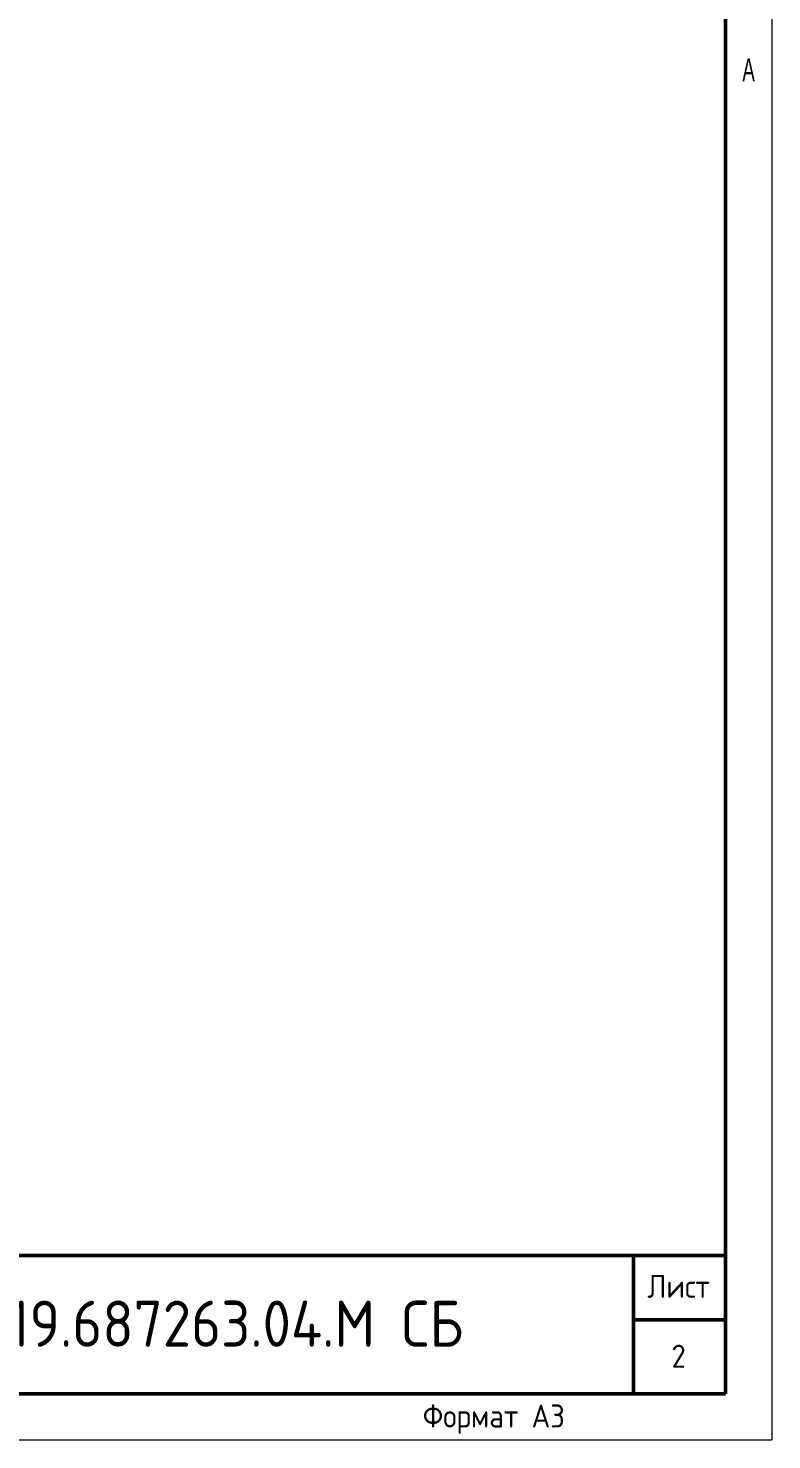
# Model space of a CAD drawing. Header units: millimetres. Extents: x -3894 to -3474, y -291 to 6.
# Drawn here: x -3554.4 to -3473.8, y -291 to -137.9 of the extents above; entities that cross this region are included whole.
import ezdxf

# ---------------------------------------------------------------- set-up
doc = ezdxf.new("R2010")
doc.units = ezdxf.units.MM
doc.layers.add('ОСНОВНОЙ', color=7, linetype='Continuous', lineweight=25)
doc.styles.add('SLDTEXTSTYLE3', font='TXT', dxfattribs={"width": 0.605})
doc.styles.add('СПДС', font='isocpeur.ttf', dxfattribs={"width": 0.9})

msp = doc.modelspace()

# ---------------------------------------------------------------- linework, layer by layer
at = {"color": 7, "linetype": 'Continuous', "lineweight": 18}
for p in [(-3473.76, 6.02), (-3893.76, -290.98)]:
    msp.add_line(p, (-3473.76, -290.98), dxfattribs=at)
at = {"color": 7, "linetype": 'Continuous', "lineweight": 50}
for p, q in [((-3478.76, 1.02), (-3478.76, -285.98)), ((-3663.76, -270.98), (-3478.76, -270.98)), ((-3488.76, -270.98), (-3488.76, -285.98)), ((-3488.76, -277.98), (-3478.76, -277.98)), ((-3873.76, -285.98), (-3478.76, -285.98))]:
    msp.add_line(p, q, dxfattribs=at)
at = {"color": 7, "linetype": 'Continuous', "lineweight": 25}
msp.add_line((-3488.76, -270.98), (-3488.76, -285.98), dxfattribs=at)
at = {"layer": 'ОСНОВНОЙ', "linetype": 'Continuous', "lineweight": 18}
for p, q in [((-3478.76, 1.02), (-3478.76, -285.98)), ((-3478.76, -142.48), (-3478.76, -142.48)), ((-3478.76, -285.98), (-3873.76, -285.98))]:
    msp.add_line(p, q, dxfattribs=at)

# ---------------------------------------------------------------- texts
at = {"color": 7, "linetype": 'Continuous', "lineweight": 0, "attachment_point": 2, "style": 'СПДС'}
for s, insert, char_height in [('Лист', (-3483.86, -273.09), 2.5), ('{\\H1.42857x;МПСТ.6319.687263.04.М СБ}', (-3543.06, -275.89), 3.5), ('2', (-3483.86, -280.67), 2.5), ('Формат А3', (-3503.91, -287.15), 2.5)]:
    msp.add_mtext(s, dxfattribs=dict(at, insert=insert, char_height=char_height))
at = {"layer": 'ОСНОВНОЙ', "insert": (-3476.27, -141.16), "char_height": 2.5, "attachment_point": 2, "style": 'SLDTEXTSTYLE3'}
msp.add_mtext('A', dxfattribs=at)

doc.saveas('drawing.dxf')
